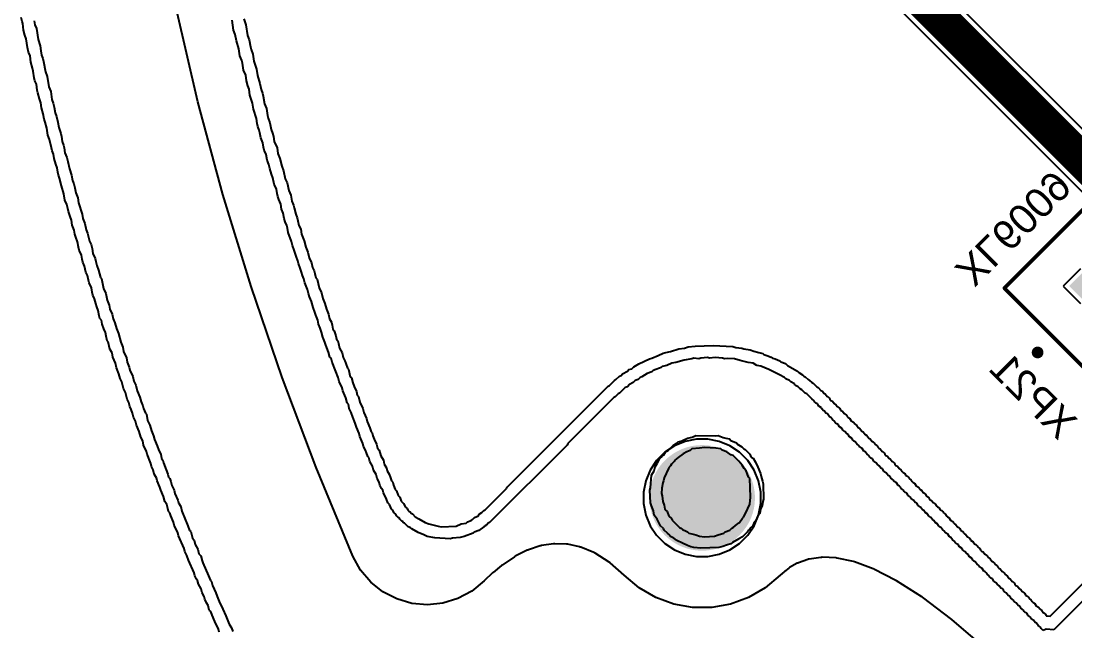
# Model space of a CAD drawing. Header units: millimetres. Extents: x 95 to 305, y 96 to 295.
# Drawn here: x 97.24 to 133.15, y 157.64 to 178.42 of the extents above; entities that cross this region are included whole.
import ezdxf

# ---------------------------------------------------------------- set-up
doc = ezdxf.new("R2010")
doc.units = ezdxf.units.MM
for name, color, linetype in [('BottomLayer', 5, 'Continuous'), ('BottomOverlay', 54, 'Continuous'), ('BottomSolder', 6, 'Continuous'), ('MultiLayer', 9, 'Continuous'), ('PadHoleLayer', 156, 'Continuous')]:
    doc.layers.add(name, color=color, linetype=linetype)
doc.styles.add('Arial', font='', dxfattribs={"height": 0.2})
doc.styles.get('Arial').set_extended_font_data('Arial')

# ---------------------------------------------------------------- blocks, each defined once
blk = doc.blocks.new('JST_XH_2_B_32')
at = {"layer": 'BottomLayer'}
blk.add_hatch(color=5, dxfattribs=at).paths.add_polyline_path([(-2.038, 1.313), (-0.463, 1.313), (-0.463, -0.263), (-2.038, -0.263)])
h = blk.add_hatch(color=5, dxfattribs=at)
edge = h.paths.add_edge_path()
edge.add_arc((1.25, 0.525), 0.787, 0, 360)
at = {"layer": 'BottomSolder'}
blk.add_hatch(color=6, dxfattribs=at).paths.add_polyline_path([(-2.088, 1.363), (-0.413, 1.363), (-0.413, -0.313), (-2.088, -0.313)])
h = blk.add_hatch(color=6, dxfattribs=at)
edge = h.paths.add_edge_path()
edge.add_arc((1.25, 0.525), 0.837, 0, 360)
at = {"layer": 'MultiLayer'}
h = blk.add_hatch(color=9, dxfattribs=at)
edge = h.paths.add_edge_path()
edge.add_arc((1.25, 0.525), 0.787, 0, 360)
at = {"layer": 'PadHoleLayer'}
h = blk.add_hatch(color=156, dxfattribs=at)
edge = h.paths.add_edge_path()
edge.add_arc((-1.25, 0.525), 0.525, 0, 360)
h = blk.add_hatch(color=156, dxfattribs=at)
edge = h.paths.add_edge_path()
edge.add_arc((1.25, 0.525), 0.525, 0, 360)
at = {"layer": 'BottomOverlay', "const_width": 0.127}
for points in [[(-3.7, 2.875), (-3.7, -2.875)], [(-3.7, 2.875), (3.7, 2.875)], [(3.7, 2.875), (3.7, -2.875)], [(-3.7, -2.875), (3.7, -2.875)]]:
    blk.add_lwpolyline(points, dxfattribs=at)
at = {"layer": 'BottomOverlay'}
for points, const_width in [([(-3.732, 2.875, 1), (-3.668, 2.875, 1)], 0.0635), ([(-3.732, 2.875, 1), (-3.668, 2.875, 1)], 0.0635), ([(3.668, 2.875, 1), (3.732, 2.875, 1)], 0.0635), ([(3.668, 2.875, 1), (3.732, 2.875, 1)], 0.0635), ([(-4.35, 0.525, 1), (-4.55, 0.525, 1)], 0.2), ([(-4.6, 0.525, 1), (-4.5, 0.525, 1)], 0.1), ([(-4.4, 0.525, 1), (-4.3, 0.525, 1)], 0.1), ([(-3.732, -2.875, 1), (-3.668, -2.875, 1)], 0.0635), ([(-3.732, -2.875, 1), (-3.668, -2.875, 1)], 0.0635), ([(3.668, -2.875, 1), (3.732, -2.875, 1)], 0.0635), ([(3.668, -2.875, 1), (3.732, -2.875, 1)], 0.0635)]:
    blk.add_lwpolyline(points, format="xyb", close=True, dxfattribs=dict(at, const_width=const_width))

msp = doc.modelspace()

# ---------------------------------------------------------------- hatches: boundary and pattern name
at = {"layer": 'BottomLayer'}
h = msp.add_hatch(color=5, dxfattribs=at)
edge = h.paths.add_edge_path()
edge.add_arc((120.45, 162.17), 1.75, 0, 360)
at = {"layer": 'BottomSolder'}
h = msp.add_hatch(color=6, dxfattribs=at)
edge = h.paths.add_edge_path()
edge.add_arc((120.45, 162.17), 1.8, 0, 360)
at = {"layer": 'MultiLayer'}
h = msp.add_hatch(color=9, dxfattribs=at)
edge = h.paths.add_edge_path()
edge.add_arc((120.45, 162.17), 1.75, 0, 360)
at = {"layer": 'PadHoleLayer'}
h = msp.add_hatch(color=156, dxfattribs=at)
edge = h.paths.add_edge_path()
edge.add_arc((120.45, 162.17), 1.75, 0, 360)

# ---------------------------------------------------------------- linework, layer by layer
at = {"layer": 'BottomLayer'}
for p, q in [((135.61, 172.527), (112.556, 195.581)), ((111.265, 194.733), (134.54, 171.458)), ((103.268, 175.668), (102.521, 178.859)), ((104.12, 172.503), (103.268, 175.668)), ((105.075, 169.369), (104.12, 172.503)), ((133.341, 169.98), (132.748, 169.387)), ((106.132, 166.267), (105.075, 169.369)), ((132.748, 169.387), (133.341, 168.795)), ((107.291, 163.201), (106.132, 166.267)), ((120.253, 164.17), (119.867, 164.093)), ((120.647, 164.17), (120.253, 164.17)), ((121.034, 164.093), (120.647, 164.17)), ((119.503, 163.942), (119.176, 163.723)), ((119.867, 164.093), (119.503, 163.942)), ((121.398, 163.942), (121.034, 164.093)), ((121.725, 163.723), (121.398, 163.942)), ((118.897, 163.445), (118.678, 163.117)), ((119.176, 163.723), (118.897, 163.445)), ((122.004, 163.445), (121.725, 163.723)), ((122.223, 163.117), (122.004, 163.445)), ((108.546, 160.185), (107.291, 163.201)), ((118.678, 163.117), (118.527, 162.753)), ((122.374, 162.753), (122.223, 163.117)), ((118.527, 162.753), (118.45, 162.367)), ((122.45, 162.367), (122.374, 162.753)), ((118.45, 162.367), (118.45, 161.973)), ((122.45, 161.973), (122.45, 162.367)), ((118.45, 161.973), (118.527, 161.586)), ((122.374, 161.586), (122.45, 161.973)), ((118.527, 161.586), (118.678, 161.222)), ((122.223, 161.222), (122.374, 161.586)), ((118.678, 161.222), (118.897, 160.895)), ((122.004, 160.895), (122.223, 161.222)), ((114.976, 160.544), (114.956, 160.537)), ((115.382, 160.605), (114.976, 160.544)), ((115.405, 160.603), (115.382, 160.605)), ((115.428, 160.607), (115.405, 160.603)), ((115.83, 160.594), (115.428, 160.607)), ((115.853, 160.589), (115.83, 160.594)), ((115.876, 160.588), (115.853, 160.589)), ((116.275, 160.502), (115.876, 160.588)), ((118.897, 160.895), (119.176, 160.616)), ((119.176, 160.616), (119.503, 160.397)), ((121.398, 160.397), (121.725, 160.616)), ((121.725, 160.616), (122.004, 160.895)), ((108.81, 159.71), (108.546, 160.185)), ((114.491, 160.386), (114.079, 160.179)), ((114.509, 160.391), (114.491, 160.386)), ((114.526, 160.401), (114.509, 160.391)), ((114.934, 160.534), (114.526, 160.401)), ((114.956, 160.537), (114.934, 160.534)), ((116.296, 160.492), (116.275, 160.502)), ((116.319, 160.488), (116.296, 160.492)), ((116.758, 160.305), (116.319, 160.488)), ((116.777, 160.293), (116.758, 160.305)), ((116.798, 160.285), (116.777, 160.293)), ((117.281, 159.976), (116.798, 160.285)), ((119.503, 160.397), (119.867, 160.247)), ((119.867, 160.247), (120.253, 160.17)), ((120.647, 160.17), (121.034, 160.247)), ((121.034, 160.247), (121.398, 160.397)), ((113.616, 159.867), (113.322, 159.625)), ((113.627, 159.873), (113.616, 159.867)), ((113.635, 159.881), (113.627, 159.873)), ((114.05, 160.162), (113.635, 159.881)), ((114.066, 160.169), (114.05, 160.162)), ((114.079, 160.179), (114.066, 160.169)), ((117.295, 159.963), (117.281, 159.976)), ((117.312, 159.953), (117.295, 159.963)), ((117.788, 159.535), (117.312, 159.953)), ((120.253, 160.17), (120.647, 160.17)), ((123.692, 159.943), (123.427, 159.792)), ((123.714, 159.95), (123.692, 159.943)), ((123.734, 159.962), (123.714, 159.95)), ((124.055, 160.075), (123.734, 159.962)), ((124.079, 160.078), (124.055, 160.075)), ((124.102, 160.087), (124.079, 160.078)), ((124.491, 160.144), (124.102, 160.087)), ((124.516, 160.143), (124.491, 160.144)), ((124.54, 160.146), (124.516, 160.143)), ((125.012, 160.126), (124.54, 160.146)), ((125.033, 160.12), (125.012, 160.126)), ((125.055, 160.12), (125.033, 160.12)), ((125.604, 160.001), (125.055, 160.12)), ((125.62, 159.994), (125.604, 160.001)), ((125.638, 159.991), (125.62, 159.994)), ((126.277, 159.753), (125.638, 159.991)), ((109.155, 159.303), (108.81, 159.71)), ((113.309, 159.614), (113.02, 159.342)), ((113.317, 159.619), (113.309, 159.614)), ((113.322, 159.625), (113.317, 159.619)), ((118.303, 159.103), (117.788, 159.535)), ((123.111, 159.533), (122.598, 159.103)), ((123.24, 159.652), (123.111, 159.533)), ((123.25, 159.658), (123.24, 159.652)), ((123.258, 159.666), (123.25, 159.658)), ((123.399, 159.773), (123.258, 159.666)), ((123.414, 159.781), (123.399, 159.773)), ((123.427, 159.792), (123.414, 159.781)), ((126.29, 159.745), (126.277, 159.753)), ((126.305, 159.741), (126.29, 159.745)), ((127.05, 159.36), (126.305, 159.741)), ((109.571, 158.971), (109.155, 159.303)), ((113.02, 159.342), (112.595, 158.993)), ((118.868, 158.776), (118.303, 159.103)), ((122.598, 159.103), (122.033, 158.776)), ((127.059, 159.353), (127.05, 159.36)), ((127.071, 159.348), (127.059, 159.353)), ((127.938, 158.795), (127.071, 159.348)), ((110.044, 158.725), (109.571, 158.971)), ((112.595, 158.993), (112.126, 158.74)), ((119.481, 158.553), (118.868, 158.776)), ((122.033, 158.776), (121.42, 158.553)), ((127.945, 158.788), (127.938, 158.795)), ((127.954, 158.783), (127.945, 158.788)), ((128.962, 158.025), (127.954, 158.783)), ((110.556, 158.576), (110.044, 158.725)), ((111.087, 158.528), (110.556, 158.576)), ((111.617, 158.583), (111.087, 158.528)), ((112.126, 158.74), (111.617, 158.583)), ((120.124, 158.44), (119.481, 158.553)), ((120.777, 158.44), (120.124, 158.44)), ((121.42, 158.553), (120.777, 158.44)), ((128.967, 158.019), (128.962, 158.025)), ((128.975, 158.015), (128.967, 158.019)), ((130.222, 156.942), (128.975, 158.015))]:
    msp.add_line(p, q, dxfattribs=at)
at = {"layer": 'BottomLayer', "const_width": 1.2}
msp.add_lwpolyline([(111.8, 195.268), (135.913, 171.155)], dxfattribs=at)
at = {"layer": 'BottomOverlay'}
for p, q in [((97.275, 178.404), (97.239, 178.538)), ((97.299, 178.331), (97.275, 178.404)), ((97.324, 178.112), (97.299, 178.331)), ((97.689, 178.429), (97.713, 178.283)), ((97.713, 178.283), (97.762, 178.161)), ((97.762, 178.161), (97.823, 177.784)), ((104.48, 178.112), (104.431, 178.453)), ((104.833, 178.49), (104.893, 178.283)), ((104.893, 178.283), (104.954, 177.93)), ((153.037, 178.283), (132.434, 157.679)), ((97.372, 177.942), (97.324, 178.112)), ((97.409, 177.808), (97.372, 177.942)), ((97.458, 177.516), (97.409, 177.808)), ((97.823, 177.784), (97.884, 177.577)), ((104.54, 177.954), (104.48, 178.112)), ((104.577, 177.747), (104.54, 177.954)), ((104.954, 177.93), (105.015, 177.772)), ((97.494, 177.358), (97.458, 177.516)), ((97.884, 177.577), (97.908, 177.406)), ((104.662, 177.467), (104.577, 177.747)), ((104.699, 177.236), (104.662, 177.467)), ((105.015, 177.772), (105.052, 177.54)), ((105.052, 177.54), (105.076, 177.443)), ((105.076, 177.443), (105.137, 177.285)), ((97.543, 177.236), (97.494, 177.358)), ((97.567, 177.017), (97.543, 177.236)), ((97.908, 177.406), (97.932, 177.26)), ((97.932, 177.26), (97.981, 177.139)), ((97.981, 177.139), (98.005, 177.041)), ((104.759, 177.078), (104.699, 177.236)), ((104.784, 176.98), (104.759, 177.078)), ((105.137, 177.285), (105.173, 177.054)), ((97.628, 176.81), (97.567, 177.017)), ((97.652, 176.713), (97.628, 176.81)), ((97.689, 176.482), (97.652, 176.713)), ((98.005, 177.041), (98.066, 176.688)), ((104.82, 176.749), (104.784, 176.98)), ((104.893, 176.579), (104.82, 176.749)), ((105.173, 177.054), (105.258, 176.774)), ((105.258, 176.774), (105.295, 176.567)), ((97.713, 176.384), (97.689, 176.482)), ((97.762, 176.262), (97.713, 176.384)), ((98.066, 176.688), (98.127, 176.53)), ((98.127, 176.53), (98.188, 176.177)), ((104.918, 176.384), (104.893, 176.579)), ((104.966, 176.214), (104.918, 176.384)), ((105.295, 176.567), (105.38, 176.287)), ((97.786, 176.068), (97.762, 176.262)), ((97.811, 175.97), (97.786, 176.068)), ((98.188, 176.177), (98.249, 176.019)), ((98.249, 176.019), (98.285, 175.739)), ((105.015, 176.092), (104.966, 176.214)), ((105.039, 175.897), (105.015, 176.092)), ((105.38, 176.287), (105.417, 176.08)), ((105.417, 176.08), (105.465, 175.958)), ((97.871, 175.764), (97.811, 175.97)), ((97.908, 175.63), (97.871, 175.764)), ((97.932, 175.459), (97.908, 175.63)), ((98.285, 175.739), (98.334, 175.617)), ((105.125, 175.617), (105.039, 175.897)), ((105.465, 175.958), (105.49, 175.861)), ((105.49, 175.861), (105.538, 175.593)), ((97.993, 175.252), (97.932, 175.459)), ((98.334, 175.617), (98.37, 175.484)), ((98.37, 175.484), (98.395, 175.289)), ((98.395, 175.289), (98.443, 175.167)), ((105.161, 175.411), (105.125, 175.617)), ((105.258, 175.094), (105.161, 175.411)), ((105.538, 175.593), (105.599, 175.435)), ((105.599, 175.435), (105.636, 175.204)), ((98.03, 175.07), (97.993, 175.252)), ((98.054, 174.972), (98.03, 175.07)), ((98.115, 174.766), (98.054, 174.972)), ((98.443, 175.167), (98.492, 174.972)), ((98.492, 174.972), (98.529, 174.79)), ((105.283, 174.924), (105.258, 175.094)), ((105.307, 174.826), (105.283, 174.924)), ((105.636, 175.204), (105.66, 175.106)), ((105.66, 175.106), (105.721, 174.948)), ((105.721, 174.948), (105.757, 174.717)), ((98.151, 174.534), (98.115, 174.766)), ((98.529, 174.79), (98.589, 174.583)), ((98.589, 174.583), (98.614, 174.486)), ((105.356, 174.705), (105.307, 174.826)), ((105.38, 174.607), (105.356, 174.705)), ((105.404, 174.437), (105.38, 174.607)), ((105.757, 174.717), (105.806, 174.595)), ((105.806, 174.595), (105.843, 174.486)), ((98.212, 174.376), (98.151, 174.534)), ((98.273, 174.096), (98.212, 174.376)), ((98.614, 174.486), (98.638, 174.315)), ((98.638, 174.315), (98.687, 174.194)), ((98.687, 174.194), (98.711, 174.096)), ((105.478, 174.267), (105.404, 174.437)), ((105.502, 174.121), (105.478, 174.267)), ((105.843, 174.486), (105.867, 174.315)), ((105.867, 174.315), (105.964, 174.096)), ((98.297, 173.999), (98.273, 174.096)), ((98.346, 173.877), (98.297, 173.999)), ((98.37, 173.731), (98.346, 173.877)), ((98.711, 174.096), (98.735, 173.926)), ((98.735, 173.926), (98.796, 173.768)), ((105.526, 174.023), (105.502, 174.121)), ((105.587, 173.865), (105.526, 174.023)), ((105.624, 173.682), (105.587, 173.865)), ((105.964, 174.096), (105.989, 173.902)), ((105.989, 173.902), (106.062, 173.731)), ((98.419, 173.536), (98.37, 173.731)), ((98.468, 173.415), (98.419, 173.536)), ((98.796, 173.768), (98.833, 173.634)), ((98.833, 173.634), (98.894, 173.378)), ((105.684, 173.524), (105.624, 173.682)), ((105.721, 173.39), (105.684, 173.524)), ((106.062, 173.731), (106.122, 173.476)), ((106.122, 173.476), (106.183, 173.317)), ((98.492, 173.269), (98.468, 173.415)), ((98.516, 173.171), (98.492, 173.269)), ((98.553, 173.062), (98.516, 173.171)), ((98.894, 173.378), (98.955, 173.171)), ((98.955, 173.171), (98.991, 172.989)), ((105.77, 173.196), (105.721, 173.39)), ((105.818, 173.074), (105.77, 173.196)), ((106.183, 173.317), (106.244, 173.037)), ((98.614, 172.806), (98.553, 173.062)), ((98.699, 172.526), (98.614, 172.806)), ((98.991, 172.989), (99.04, 172.867)), ((99.04, 172.867), (99.076, 172.733)), ((105.867, 172.855), (105.818, 173.074)), ((105.94, 172.685), (105.867, 172.855)), ((106.244, 173.037), (106.305, 172.904)), ((106.305, 172.904), (106.366, 172.648)), ((98.735, 172.319), (98.699, 172.526)), ((99.076, 172.733), (99.101, 172.563)), ((99.101, 172.563), (99.174, 172.392)), ((99.174, 172.392), (99.198, 172.222)), ((105.964, 172.539), (105.94, 172.685)), ((105.989, 172.441), (105.964, 172.539)), ((106.025, 172.332), (105.989, 172.441)), ((106.366, 172.648), (106.427, 172.49)), ((106.427, 172.49), (106.463, 172.283)), ((98.796, 172.161), (98.735, 172.319)), ((98.833, 172.027), (98.796, 172.161)), ((99.198, 172.222), (99.32, 171.833)), ((106.086, 172.173), (106.025, 172.332)), ((106.11, 172.003), (106.086, 172.173)), ((106.463, 172.283), (106.524, 172.149)), ((106.524, 172.149), (106.548, 172.052)), ((106.548, 172.052), (106.597, 171.833)), ((98.857, 171.93), (98.833, 172.027)), ((98.906, 171.76), (98.857, 171.93)), ((98.955, 171.638), (98.906, 171.76)), ((99.32, 171.833), (99.344, 171.687)), ((99.344, 171.687), (99.417, 171.516)), ((106.171, 171.869), (106.11, 172.003)), ((106.208, 171.687), (106.171, 171.869)), ((106.244, 171.577), (106.208, 171.687)), ((106.597, 171.833), (106.646, 171.711)), ((106.646, 171.711), (106.67, 171.614)), ((98.979, 171.468), (98.955, 171.638)), ((99.052, 171.297), (98.979, 171.468)), ((99.417, 171.516), (99.453, 171.309)), ((106.293, 171.455), (106.244, 171.577)), ((106.317, 171.358), (106.293, 171.455)), ((106.342, 171.212), (106.317, 171.358)), ((106.67, 171.614), (106.707, 171.455)), ((106.707, 171.455), (106.767, 171.322)), ((106.767, 171.322), (106.792, 171.151)), ((99.076, 171.151), (99.052, 171.297)), ((99.101, 171.054), (99.076, 171.151)), ((99.161, 170.896), (99.101, 171.054)), ((99.453, 171.309), (99.502, 171.188)), ((99.502, 171.188), (99.575, 170.92)), ((106.451, 170.908), (106.342, 171.212)), ((106.792, 171.151), (106.889, 170.932)), ((99.198, 170.713), (99.161, 170.896)), ((99.222, 170.616), (99.198, 170.713)), ((99.295, 170.445), (99.222, 170.616)), ((99.575, 170.92), (99.624, 170.798)), ((99.624, 170.798), (99.66, 170.664)), ((99.66, 170.664), (99.685, 170.494)), ((106.488, 170.774), (106.451, 170.908)), ((106.548, 170.616), (106.488, 170.774)), ((106.609, 170.409), (106.548, 170.616)), ((106.889, 170.932), (106.938, 170.713)), ((106.938, 170.713), (107.011, 170.543)), ((99.32, 170.299), (99.295, 170.445)), ((99.344, 170.202), (99.32, 170.299)), ((99.685, 170.494), (99.758, 170.324)), ((99.758, 170.324), (99.782, 170.226)), ((106.67, 170.251), (106.609, 170.409)), ((106.694, 170.153), (106.67, 170.251)), ((107.011, 170.543), (107.06, 170.348)), ((107.06, 170.348), (107.133, 170.178)), ((99.405, 170.068), (99.344, 170.202)), ((99.441, 169.861), (99.405, 170.068)), ((99.782, 170.226), (99.819, 170.092)), ((99.819, 170.092), (99.879, 169.934)), ((99.879, 169.934), (99.94, 169.679)), ((106.755, 169.995), (106.694, 170.153)), ((106.792, 169.861), (106.755, 169.995)), ((107.133, 170.178), (107.169, 170.019)), ((107.169, 170.019), (107.23, 169.91)), ((107.23, 169.91), (107.254, 169.812)), ((99.502, 169.752), (99.441, 169.861)), ((99.539, 169.593), (99.502, 169.752)), ((99.563, 169.496), (99.539, 169.593)), ((99.94, 169.679), (99.977, 169.642)), ((99.977, 169.642), (100.05, 169.301)), ((106.828, 169.752), (106.792, 169.861)), ((106.877, 169.63), (106.828, 169.752)), ((106.914, 169.496), (106.877, 169.63)), ((107.254, 169.812), (107.279, 169.666)), ((107.279, 169.666), (107.327, 169.618)), ((107.327, 169.618), (107.4, 169.326)), ((132.312, 158.142), (143.812, 169.642)), ((99.636, 169.326), (99.563, 169.496)), ((99.66, 169.18), (99.636, 169.326)), ((99.685, 169.082), (99.66, 169.18)), ((100.05, 169.301), (100.123, 169.131)), ((106.95, 169.387), (106.914, 169.496)), ((106.999, 169.265), (106.95, 169.387)), ((107.035, 169.131), (106.999, 169.265)), ((107.4, 169.326), (107.473, 169.155)), ((99.746, 168.948), (99.685, 169.082)), ((99.782, 168.79), (99.746, 168.948)), ((100.123, 169.131), (100.171, 168.912)), ((100.171, 168.912), (100.245, 168.742)), ((107.072, 169.021), (107.035, 169.131)), ((107.133, 168.863), (107.072, 169.021)), ((107.193, 168.656), (107.133, 168.863)), ((107.473, 169.155), (107.522, 168.961)), ((107.522, 168.961), (107.595, 168.79)), ((99.819, 168.681), (99.782, 168.79)), ((99.867, 168.559), (99.819, 168.681)), ((99.904, 168.376), (99.867, 168.559)), ((100.245, 168.742), (100.269, 168.596)), ((100.269, 168.596), (100.342, 168.425)), ((107.254, 168.498), (107.193, 168.656)), ((107.279, 168.401), (107.254, 168.498)), ((107.595, 168.79), (107.644, 168.596)), ((107.644, 168.596), (107.717, 168.425)), ((99.928, 168.279), (99.904, 168.376)), ((99.977, 168.23), (99.928, 168.279)), ((100.001, 168.084), (99.977, 168.23)), ((100.062, 167.926), (100.001, 168.084)), ((100.342, 168.425), (100.378, 168.267)), ((100.378, 168.267), (100.439, 168.133)), ((100.439, 168.133), (100.488, 167.938)), ((107.352, 168.23), (107.279, 168.401)), ((107.376, 168.084), (107.352, 168.23)), ((107.437, 167.951), (107.376, 168.084)), ((107.717, 168.425), (107.753, 168.267)), ((107.753, 168.267), (107.814, 168.157)), ((107.814, 168.157), (107.838, 168.06)), ((100.111, 167.804), (100.062, 167.926)), ((100.135, 167.683), (100.111, 167.804)), ((100.488, 167.938), (100.561, 167.768)), ((100.561, 167.768), (100.634, 167.476)), ((107.473, 167.817), (107.437, 167.951)), ((107.522, 167.646), (107.473, 167.817)), ((107.838, 168.06), (107.863, 167.914)), ((107.863, 167.914), (107.911, 167.865)), ((107.911, 167.865), (107.96, 167.695)), ((100.171, 167.525), (100.135, 167.683)), ((100.208, 167.488), (100.171, 167.525)), ((100.269, 167.233), (100.208, 167.488)), ((100.634, 167.476), (100.707, 167.306)), ((107.595, 167.476), (107.522, 167.646)), ((107.619, 167.379), (107.595, 167.476)), ((107.717, 167.135), (107.619, 167.379)), ((107.96, 167.695), (107.984, 167.573)), ((107.984, 167.573), (108.033, 167.525)), ((108.033, 167.525), (108.057, 167.427)), ((108.057, 167.427), (108.094, 167.269)), ((120.215, 167.342), (120.824, 167.366)), ((120.824, 167.366), (121.493, 167.33)), ((100.342, 167.111), (100.269, 167.233)), ((100.366, 166.965), (100.342, 167.111)), ((100.707, 167.306), (100.731, 167.159)), ((100.731, 167.159), (100.829, 166.94)), ((107.765, 166.965), (107.717, 167.135)), ((108.094, 167.269), (108.179, 167.111)), ((108.179, 167.111), (108.216, 166.953)), ((118.73, 166.928), (118.949, 167.026)), ((118.949, 167.026), (119.12, 167.099)), ((119.12, 167.099), (119.217, 167.123)), ((119.217, 167.123), (119.375, 167.159)), ((119.375, 167.159), (119.655, 167.245)), ((119.655, 167.245), (119.85, 167.269)), ((119.85, 167.269), (119.972, 167.318)), ((119.972, 167.318), (120.215, 167.342)), ((121.493, 167.33), (121.602, 167.293)), ((121.602, 167.293), (121.797, 167.269)), ((121.797, 167.269), (121.87, 167.245)), ((121.87, 167.245), (122.089, 167.22)), ((122.089, 167.22), (122.211, 167.172)), ((122.211, 167.172), (122.381, 167.123)), ((122.381, 167.123), (122.515, 167.086)), ((122.515, 167.086), (122.552, 167.05)), ((122.552, 167.05), (122.649, 167.026)), ((122.649, 167.026), (122.807, 166.965)), ((100.451, 166.758), (100.366, 166.965)), ((100.488, 166.6), (100.451, 166.758)), ((100.829, 166.94), (100.853, 166.794)), ((100.853, 166.794), (100.926, 166.624)), ((107.802, 166.928), (107.765, 166.965)), ((107.838, 166.794), (107.802, 166.928)), ((107.96, 166.478), (107.838, 166.794)), ((108.216, 166.953), (108.277, 166.843)), ((108.277, 166.843), (108.301, 166.746)), ((108.301, 166.746), (108.362, 166.588)), ((118.122, 166.636), (118.292, 166.734)), ((118.292, 166.734), (118.657, 166.904)), ((118.657, 166.904), (118.73, 166.928)), ((119.083, 166.648), (119.047, 166.612)), ((119.241, 166.685), (119.083, 166.648)), ((119.412, 166.758), (119.241, 166.685)), ((119.558, 166.782), (119.412, 166.758)), ((119.838, 166.867), (119.558, 166.782)), ((120.093, 166.904), (119.838, 166.867)), ((120.166, 166.928), (120.093, 166.904)), ((120.337, 166.904), (120.166, 166.928)), ((120.41, 166.928), (120.337, 166.904)), ((120.629, 166.953), (120.41, 166.928)), ((120.702, 166.928), (120.629, 166.953)), ((120.897, 166.953), (120.702, 166.928)), ((121.14, 166.928), (120.897, 166.953)), ((121.213, 166.904), (121.14, 166.928)), ((121.323, 166.916), (121.213, 166.904)), ((121.554, 166.904), (121.323, 166.916)), ((121.748, 166.855), (121.554, 166.904)), ((122.016, 166.782), (121.748, 166.855)), ((122.187, 166.758), (122.016, 166.782)), ((122.308, 166.685), (122.187, 166.758)), ((122.454, 166.661), (122.308, 166.685)), ((122.722, 166.539), (122.454, 166.661)), ((122.807, 166.965), (122.844, 166.928)), ((122.844, 166.928), (122.941, 166.904)), ((122.941, 166.904), (123.099, 166.843)), ((123.099, 166.843), (123.136, 166.807)), ((123.136, 166.807), (123.294, 166.746)), ((123.294, 166.746), (123.355, 166.685)), ((123.355, 166.685), (123.696, 166.49)), ((100.573, 166.393), (100.488, 166.6)), ((100.61, 166.235), (100.573, 166.393)), ((100.926, 166.624), (100.95, 166.527)), ((100.95, 166.527), (101.048, 166.308)), ((101.048, 166.308), (101.084, 166.149)), ((108.045, 166.271), (107.96, 166.478)), ((108.362, 166.588), (108.398, 166.551)), ((108.398, 166.551), (108.459, 166.295)), ((108.459, 166.295), (108.496, 166.259)), ((117.513, 166.198), (117.635, 166.32)), ((117.635, 166.32), (117.684, 166.344)), ((117.684, 166.344), (117.732, 166.393)), ((117.732, 166.393), (117.903, 166.49)), ((117.903, 166.49), (117.951, 166.539)), ((117.951, 166.539), (118.049, 166.563)), ((118.049, 166.563), (118.122, 166.636)), ((118.39, 166.295), (118.341, 166.271)), ((118.572, 166.405), (118.39, 166.295)), ((118.73, 166.466), (118.572, 166.405)), ((118.779, 166.514), (118.73, 166.466)), ((118.876, 166.539), (118.779, 166.514)), ((118.998, 166.588), (118.876, 166.539)), ((119.047, 166.612), (118.998, 166.588)), ((123.087, 166.368), (122.722, 166.539)), ((123.258, 166.271), (123.087, 166.368)), ((123.696, 166.49), (123.744, 166.441)), ((123.744, 166.441), (123.866, 166.368)), ((123.866, 166.368), (123.915, 166.32)), ((123.915, 166.32), (123.963, 166.295)), ((123.963, 166.295), (124.061, 166.198)), ((100.67, 166.125), (100.61, 166.235)), ((100.707, 165.991), (100.67, 166.125)), ((100.731, 165.894), (100.707, 165.991)), ((101.084, 166.149), (101.145, 166.016)), ((101.145, 166.016), (101.194, 165.821)), ((108.082, 166.137), (108.045, 166.271)), ((108.179, 165.918), (108.082, 166.137)), ((108.496, 166.259), (108.544, 166.089)), ((108.544, 166.089), (108.593, 165.967)), ((108.593, 165.967), (108.666, 165.796)), ((113.802, 162.535), (117.246, 165.979)), ((117.246, 165.979), (117.294, 166.003)), ((117.294, 166.003), (117.465, 166.174)), ((117.465, 166.174), (117.513, 166.198)), ((117.83, 165.93), (117.635, 165.736)), ((117.903, 165.955), (117.83, 165.93)), ((117.976, 166.028), (117.903, 165.955)), ((118.098, 166.101), (117.976, 166.028)), ((118.171, 166.174), (118.098, 166.101)), ((118.268, 166.198), (118.171, 166.174)), ((118.341, 166.271), (118.268, 166.198)), ((123.306, 166.222), (123.258, 166.271)), ((123.428, 166.174), (123.306, 166.222)), ((123.477, 166.125), (123.428, 166.174)), ((123.598, 166.052), (123.477, 166.125)), ((123.61, 166.016), (123.598, 166.052)), ((123.671, 165.979), (123.61, 166.016)), ((123.72, 165.955), (123.671, 165.979)), ((123.793, 165.882), (123.72, 165.955)), ((124.061, 166.198), (124.109, 166.174)), ((124.109, 166.174), (124.182, 166.101)), ((124.182, 166.101), (124.231, 166.076)), ((124.231, 166.076), (124.353, 165.955)), ((124.353, 165.955), (124.401, 165.93)), ((124.401, 165.93), (124.499, 165.833)), ((100.792, 165.76), (100.731, 165.894)), ((100.829, 165.626), (100.792, 165.76)), ((100.853, 165.529), (100.829, 165.626)), ((101.194, 165.821), (101.291, 165.602)), ((101.291, 165.602), (101.328, 165.444)), ((108.204, 165.821), (108.179, 165.918)), ((108.301, 165.577), (108.204, 165.821)), ((108.35, 165.407), (108.301, 165.577)), ((108.666, 165.796), (108.69, 165.675)), ((108.69, 165.675), (108.739, 165.626)), ((108.739, 165.626), (108.788, 165.431)), ((117.44, 165.59), (115.87, 164.02)), ((117.489, 165.614), (117.44, 165.59)), ((117.586, 165.711), (117.489, 165.614)), ((117.635, 165.736), (117.586, 165.711)), ((123.842, 165.857), (123.793, 165.882)), ((123.963, 165.736), (123.842, 165.857)), ((124.012, 165.711), (123.963, 165.736)), ((124.182, 165.541), (124.012, 165.711)), ((124.499, 165.833), (124.548, 165.809)), ((124.548, 165.809), (124.596, 165.736)), ((124.596, 165.736), (124.645, 165.711)), ((124.645, 165.711), (124.706, 165.626)), ((124.706, 165.626), (124.779, 165.577)), ((124.779, 165.577), (124.803, 165.529)), ((100.914, 165.419), (100.853, 165.529)), ((100.95, 165.285), (100.914, 165.419)), ((100.987, 165.176), (100.95, 165.285)), ((101.328, 165.444), (101.388, 165.31)), ((101.388, 165.31), (101.413, 165.212)), ((101.413, 165.212), (101.474, 165.054)), ((108.398, 165.358), (108.35, 165.407)), ((108.423, 165.212), (108.398, 165.358)), ((108.483, 165.078), (108.423, 165.212)), ((108.788, 165.431), (108.885, 165.212)), ((108.885, 165.212), (108.922, 165.078)), ((124.268, 165.48), (124.182, 165.541)), ((124.292, 165.431), (124.268, 165.48)), ((124.328, 165.395), (124.292, 165.431)), ((124.377, 165.371), (124.328, 165.395)), ((124.426, 165.298), (124.377, 165.371)), ((124.511, 165.237), (124.426, 165.298)), ((124.535, 165.188), (124.511, 165.237)), ((124.803, 165.529), (124.84, 165.492)), ((124.84, 165.492), (124.888, 165.468)), ((124.888, 165.468), (124.949, 165.383)), ((124.949, 165.383), (125.022, 165.334)), ((125.022, 165.334), (125.046, 165.285)), ((125.046, 165.285), (125.132, 165.224)), ((125.132, 165.224), (125.18, 165.151)), ((101.036, 165.054), (100.987, 165.176)), ((101.072, 164.92), (101.036, 165.054)), ((101.133, 164.786), (101.072, 164.92)), ((101.474, 165.054), (101.51, 165.018)), ((101.51, 165.018), (101.547, 164.811)), ((108.544, 164.92), (108.483, 165.078)), ((108.629, 164.713), (108.544, 164.92)), ((108.922, 165.078), (109.007, 164.872)), ((109.007, 164.872), (109.031, 164.774)), ((124.572, 165.151), (124.535, 165.188)), ((124.621, 165.127), (124.572, 165.151)), ((124.669, 165.054), (124.621, 165.127)), ((124.718, 165.03), (124.669, 165.054)), ((124.791, 164.932), (124.718, 165.03)), ((124.84, 164.908), (124.791, 164.932)), ((124.888, 164.835), (124.84, 164.908)), ((125.18, 165.151), (125.229, 165.127)), ((125.229, 165.127), (125.29, 165.042)), ((125.29, 165.042), (125.363, 164.993)), ((125.363, 164.993), (125.387, 164.945)), ((125.387, 164.945), (125.424, 164.908)), ((125.424, 164.908), (125.472, 164.884)), ((125.472, 164.884), (125.533, 164.799)), ((101.169, 164.653), (101.133, 164.786)), ((101.267, 164.433), (101.169, 164.653)), ((101.547, 164.811), (101.632, 164.653)), ((101.632, 164.653), (101.681, 164.458)), ((108.666, 164.58), (108.629, 164.713)), ((108.763, 164.36), (108.666, 164.58)), ((109.031, 164.774), (109.128, 164.555)), ((109.128, 164.555), (109.165, 164.421)), ((124.973, 164.774), (124.888, 164.835)), ((124.998, 164.726), (124.973, 164.774)), ((125.034, 164.689), (124.998, 164.726)), ((125.083, 164.665), (125.034, 164.689)), ((125.132, 164.592), (125.083, 164.665)), ((125.217, 164.531), (125.132, 164.592)), ((125.241, 164.482), (125.217, 164.531)), ((125.533, 164.799), (125.606, 164.75)), ((125.606, 164.75), (125.631, 164.701)), ((125.631, 164.701), (125.716, 164.64)), ((125.716, 164.64), (125.764, 164.567)), ((125.764, 164.567), (125.813, 164.543)), ((125.813, 164.543), (125.886, 164.446)), ((101.315, 164.239), (101.267, 164.433)), ((101.388, 164.117), (101.315, 164.239)), ((101.681, 164.458), (101.754, 164.287)), ((101.754, 164.287), (101.79, 164.154)), ((101.79, 164.154), (101.875, 163.947)), ((108.788, 164.263), (108.763, 164.36)), ((108.885, 164.02), (108.788, 164.263)), ((109.165, 164.421), (109.201, 164.385)), ((109.201, 164.385), (109.226, 164.287)), ((109.226, 164.287), (109.274, 164.166)), ((109.274, 164.166), (109.347, 163.995)), ((119.777, 164.129), (119.947, 164.202)), ((119.947, 164.202), (120.106, 164.239)), ((120.106, 164.239), (120.239, 164.3)), ((120.239, 164.3), (120.909, 164.287)), ((120.909, 164.287), (120.994, 164.3)), ((120.994, 164.3), (121.164, 164.227)), ((121.164, 164.227), (121.262, 164.202)), ((121.262, 164.202), (121.383, 164.178)), ((121.383, 164.178), (121.432, 164.129)), ((125.314, 164.433), (125.241, 164.482)), ((125.375, 164.348), (125.314, 164.433)), ((125.424, 164.324), (125.375, 164.348)), ((125.472, 164.251), (125.424, 164.324)), ((125.558, 164.19), (125.472, 164.251)), ((125.582, 164.141), (125.558, 164.19)), ((125.618, 164.105), (125.582, 164.141)), ((125.886, 164.446), (125.935, 164.421)), ((125.935, 164.421), (126.008, 164.324)), ((126.008, 164.324), (126.057, 164.3)), ((126.057, 164.3), (126.13, 164.202)), ((126.13, 164.202), (126.178, 164.178)), ((126.178, 164.178), (126.227, 164.105)), ((101.413, 163.971), (101.388, 164.117)), ((101.51, 163.752), (101.413, 163.971)), ((101.875, 163.947), (101.936, 163.788)), ((101.936, 163.788), (101.997, 163.655)), ((108.909, 163.922), (108.885, 164.02)), ((108.982, 163.801), (108.909, 163.922)), ((109.007, 163.703), (108.982, 163.801)), ((109.347, 163.995), (109.384, 163.861)), ((109.384, 163.861), (109.445, 163.801)), ((109.445, 163.801), (109.494, 163.606)), ((115.846, 163.971), (113.205, 161.33)), ((115.87, 164.02), (115.846, 163.971)), ((119.241, 163.764), (119.29, 163.788)), ((119.29, 163.788), (119.461, 163.959)), ((119.461, 163.959), (119.582, 164.032)), ((119.582, 164.032), (119.631, 164.081)), ((119.631, 164.081), (119.728, 164.105)), ((119.728, 164.105), (119.777, 164.129)), ((120.045, 163.788), (119.923, 163.74)), ((120.093, 163.837), (120.045, 163.788)), ((120.361, 163.861), (120.093, 163.837)), ((120.531, 163.886), (120.361, 163.861)), ((120.921, 163.861), (120.531, 163.886)), ((121.091, 163.837), (120.921, 163.861)), ((121.128, 163.801), (121.091, 163.837)), ((121.286, 163.74), (121.128, 163.801)), ((121.432, 164.129), (121.615, 164.044)), ((121.615, 164.044), (121.627, 164.008)), ((121.627, 164.008), (121.797, 163.91)), ((121.797, 163.91), (121.87, 163.837)), ((121.87, 163.837), (121.919, 163.813)), ((121.919, 163.813), (122.077, 163.655)), ((125.667, 164.081), (125.618, 164.105)), ((125.716, 164.008), (125.667, 164.081)), ((125.801, 163.947), (125.716, 164.008)), ((125.825, 163.898), (125.801, 163.947)), ((125.898, 163.849), (125.825, 163.898)), ((125.959, 163.764), (125.898, 163.849)), ((126.227, 164.105), (126.276, 164.081)), ((126.276, 164.081), (126.312, 164.044)), ((126.312, 164.044), (126.336, 163.995)), ((126.336, 163.995), (126.409, 163.947)), ((126.409, 163.947), (126.434, 163.898)), ((126.434, 163.898), (126.47, 163.861)), ((126.47, 163.861), (126.519, 163.837)), ((126.519, 163.837), (126.58, 163.752)), ((101.534, 163.655), (101.51, 163.752)), ((101.656, 163.338), (101.534, 163.655)), ((101.997, 163.655), (102.021, 163.509)), ((102.021, 163.509), (102.07, 163.46)), ((102.07, 163.46), (102.094, 163.363)), ((109.055, 163.582), (109.007, 163.703)), ((109.092, 163.545), (109.055, 163.582)), ((109.128, 163.411), (109.092, 163.545)), ((109.494, 163.606), (109.591, 163.46)), ((109.591, 163.46), (109.615, 163.314)), ((118.913, 163.338), (119.01, 163.509)), ((119.01, 163.509), (119.083, 163.582)), ((119.083, 163.582), (119.095, 163.618)), ((119.095, 163.618), (119.144, 163.642)), ((119.144, 163.642), (119.205, 163.728)), ((119.205, 163.728), (119.241, 163.764)), ((119.521, 163.46), (119.497, 163.411)), ((119.631, 163.545), (119.521, 163.46)), ((119.801, 163.667), (119.631, 163.545)), ((119.923, 163.74), (119.801, 163.667)), ((121.432, 163.642), (121.286, 163.74)), ((121.505, 163.618), (121.432, 163.642)), ((121.7, 163.423), (121.505, 163.618)), ((121.809, 163.29), (121.7, 163.423)), ((122.077, 163.655), (122.101, 163.606)), ((122.101, 163.606), (122.138, 163.545)), ((122.138, 163.545), (122.187, 163.521)), ((122.187, 163.521), (122.272, 163.387)), ((126.008, 163.74), (125.959, 163.764)), ((126.057, 163.667), (126.008, 163.74)), ((126.142, 163.606), (126.057, 163.667)), ((126.166, 163.557), (126.142, 163.606)), ((126.203, 163.521), (126.166, 163.557)), ((126.251, 163.496), (126.203, 163.521)), ((126.3, 163.423), (126.251, 163.496)), ((126.385, 163.363), (126.3, 163.423)), ((126.58, 163.752), (126.653, 163.703)), ((126.653, 163.703), (126.677, 163.655)), ((126.677, 163.655), (126.714, 163.618)), ((126.714, 163.618), (126.762, 163.594)), ((126.762, 163.594), (126.811, 163.521)), ((126.811, 163.521), (126.86, 163.496)), ((126.86, 163.496), (126.896, 163.46)), ((126.896, 163.46), (126.921, 163.411)), ((101.681, 163.241), (101.656, 163.338)), ((101.741, 163.131), (101.681, 163.241)), ((101.778, 162.973), (101.741, 163.131)), ((102.094, 163.363), (102.179, 163.131)), ((102.179, 163.131), (102.24, 162.973)), ((109.214, 163.253), (109.128, 163.411)), ((109.25, 163.119), (109.214, 163.253)), ((109.335, 162.961), (109.25, 163.119)), ((109.615, 163.314), (109.688, 163.192)), ((109.688, 163.192), (109.713, 163.095)), ((109.713, 163.095), (109.786, 162.973)), ((118.718, 162.949), (118.816, 163.095)), ((118.816, 163.095), (118.852, 163.229)), ((118.852, 163.229), (118.913, 163.338)), ((119.302, 163.168), (119.156, 162.851)), ((119.327, 163.216), (119.302, 163.168)), ((119.375, 163.265), (119.327, 163.216)), ((119.4, 163.314), (119.375, 163.265)), ((119.497, 163.411), (119.4, 163.314)), ((121.882, 163.168), (121.809, 163.29)), ((121.955, 163.095), (121.882, 163.168)), ((121.98, 162.997), (121.955, 163.095)), ((122.272, 163.387), (122.345, 163.216)), ((122.345, 163.216), (122.442, 162.997)), ((126.409, 163.314), (126.385, 163.363)), ((126.483, 163.265), (126.409, 163.314)), ((126.543, 163.18), (126.483, 163.265)), ((126.592, 163.156), (126.543, 163.18)), ((126.641, 163.083), (126.592, 163.156)), ((126.726, 163.022), (126.641, 163.083)), ((126.921, 163.411), (126.994, 163.363)), ((126.994, 163.363), (127.018, 163.314)), ((127.018, 163.314), (127.054, 163.277)), ((127.054, 163.277), (127.103, 163.253)), ((127.103, 163.253), (127.164, 163.168)), ((127.164, 163.168), (127.237, 163.119)), ((127.237, 163.119), (127.261, 163.07)), ((127.261, 163.07), (127.298, 163.034)), ((101.851, 162.851), (101.778, 162.973)), ((101.875, 162.754), (101.851, 162.851)), ((101.973, 162.535), (101.875, 162.754)), ((102.24, 162.973), (102.265, 162.876)), ((102.265, 162.876), (102.313, 162.827)), ((102.313, 162.827), (102.338, 162.73)), ((102.338, 162.73), (102.374, 162.596)), ((109.372, 162.827), (109.335, 162.961)), ((109.445, 162.705), (109.372, 162.827)), ((109.469, 162.608), (109.445, 162.705)), ((109.786, 162.973), (109.834, 162.851)), ((109.834, 162.851), (109.859, 162.754)), ((109.859, 162.754), (109.907, 162.705)), ((109.907, 162.705), (109.932, 162.608)), ((118.694, 162.511), (118.718, 162.949)), ((119.132, 162.754), (119.108, 162.681)), ((119.156, 162.851), (119.132, 162.754)), ((122.028, 162.876), (121.98, 162.997)), ((122.077, 162.827), (122.028, 162.876)), ((122.101, 162.194), (122.077, 162.827)), ((122.442, 162.997), (122.466, 162.9)), ((122.466, 162.9), (122.503, 162.742)), ((122.503, 162.742), (122.527, 162.645)), ((126.75, 162.973), (126.726, 163.022)), ((126.787, 162.937), (126.75, 162.973)), ((126.835, 162.912), (126.787, 162.937)), ((126.884, 162.839), (126.835, 162.912)), ((126.969, 162.778), (126.884, 162.839)), ((126.994, 162.73), (126.969, 162.778)), ((127.067, 162.681), (126.994, 162.73)), ((127.298, 163.034), (127.347, 163.01)), ((127.347, 163.01), (127.395, 162.937)), ((127.395, 162.937), (127.444, 162.912)), ((127.444, 162.912), (127.48, 162.876)), ((127.48, 162.876), (127.505, 162.827)), ((127.505, 162.827), (127.578, 162.778)), ((127.578, 162.778), (127.602, 162.73)), ((127.602, 162.73), (127.639, 162.693)), ((101.997, 162.438), (101.973, 162.535)), ((102.094, 162.219), (101.997, 162.438)), ((102.374, 162.596), (102.459, 162.438)), ((102.459, 162.438), (102.484, 162.316)), ((109.518, 162.486), (109.469, 162.608)), ((109.567, 162.438), (109.518, 162.486)), ((109.591, 162.34), (109.567, 162.438)), ((109.688, 162.121), (109.591, 162.34)), ((109.932, 162.608), (109.992, 162.45)), ((109.992, 162.45), (110.029, 162.413)), ((110.029, 162.413), (110.09, 162.255)), ((113.059, 161.768), (113.777, 162.486)), ((113.777, 162.486), (113.802, 162.535)), ((118.67, 162.438), (118.694, 162.511)), ((118.694, 162), (118.67, 162.438)), ((119.071, 162.498), (119.059, 162.316)), ((119.108, 162.681), (119.071, 162.498)), ((122.527, 162.645), (122.539, 162.121)), ((127.127, 162.596), (127.067, 162.681)), ((127.176, 162.571), (127.127, 162.596)), ((127.213, 162.535), (127.176, 162.571)), ((127.237, 162.486), (127.213, 162.535)), ((127.31, 162.438), (127.237, 162.486)), ((127.334, 162.389), (127.31, 162.438)), ((127.371, 162.352), (127.334, 162.389)), ((127.42, 162.328), (127.371, 162.352)), ((127.639, 162.693), (127.687, 162.669)), ((127.687, 162.669), (127.748, 162.584)), ((127.748, 162.584), (127.821, 162.535)), ((127.821, 162.535), (127.846, 162.486)), ((127.846, 162.486), (127.882, 162.45)), ((127.882, 162.45), (127.931, 162.425)), ((127.931, 162.425), (127.979, 162.352)), ((127.979, 162.352), (128.028, 162.328)), ((102.143, 162.048), (102.094, 162.219)), ((102.204, 161.939), (102.143, 162.048)), ((102.484, 162.316), (102.581, 162.097)), ((102.581, 162.097), (102.605, 162)), ((102.605, 162), (102.678, 161.878)), ((109.737, 162), (109.688, 162.121)), ((109.798, 161.939), (109.737, 162)), ((110.09, 162.255), (110.151, 162.194)), ((110.151, 162.194), (110.187, 162.06)), ((110.187, 162.06), (110.272, 161.975)), ((110.272, 161.975), (110.345, 161.853)), ((118.718, 161.902), (118.694, 162)), ((119.059, 162.316), (119.083, 162.243)), ((119.083, 162.243), (119.108, 162.048)), ((119.108, 162.048), (119.156, 161.926)), ((122.077, 161.951), (122.101, 162.194)), ((122.515, 162.048), (122.491, 161.902)), ((122.539, 162.121), (122.515, 162.048)), ((127.468, 162.255), (127.42, 162.328)), ((127.553, 162.194), (127.468, 162.255)), ((127.578, 162.146), (127.553, 162.194)), ((127.651, 162.097), (127.578, 162.146)), ((127.712, 162.012), (127.651, 162.097)), ((127.76, 161.987), (127.712, 162.012)), ((127.809, 161.914), (127.76, 161.987)), ((128.028, 162.328), (128.065, 162.292)), ((128.065, 162.292), (128.089, 162.243)), ((128.089, 162.243), (128.162, 162.194)), ((128.162, 162.194), (128.186, 162.146)), ((128.186, 162.146), (128.223, 162.109)), ((128.223, 162.109), (128.271, 162.085)), ((128.271, 162.085), (128.332, 162)), ((128.332, 162), (128.405, 161.951)), ((102.24, 161.805), (102.204, 161.939)), ((102.265, 161.707), (102.24, 161.805)), ((102.313, 161.659), (102.265, 161.707)), ((102.338, 161.561), (102.313, 161.659)), ((102.678, 161.878), (102.715, 161.72)), ((102.715, 161.72), (102.824, 161.464)), ((109.859, 161.78), (109.798, 161.939)), ((109.895, 161.768), (109.859, 161.78)), ((109.956, 161.659), (109.895, 161.768)), ((110.005, 161.61), (109.956, 161.659)), ((110.345, 161.853), (110.394, 161.805)), ((110.394, 161.805), (110.418, 161.756)), ((110.418, 161.756), (110.455, 161.72)), ((110.455, 161.72), (110.504, 161.695)), ((110.504, 161.695), (110.528, 161.647)), ((110.528, 161.647), (110.577, 161.622)), ((110.577, 161.622), (110.674, 161.525)), ((112.852, 161.61), (112.938, 161.671)), ((112.938, 161.671), (113.011, 161.744)), ((113.011, 161.744), (113.059, 161.768)), ((118.791, 161.732), (118.718, 161.902)), ((118.816, 161.586), (118.791, 161.732)), ((119.156, 161.926), (119.181, 161.78)), ((119.181, 161.78), (119.193, 161.768)), ((119.193, 161.768), (119.254, 161.707)), ((119.254, 161.707), (119.315, 161.549)), ((121.858, 161.513), (121.931, 161.634)), ((121.931, 161.634), (122.077, 161.951)), ((122.418, 161.634), (122.345, 161.561)), ((122.442, 161.78), (122.418, 161.634)), ((122.491, 161.902), (122.442, 161.78)), ((127.894, 161.853), (127.809, 161.914)), ((127.919, 161.805), (127.894, 161.853)), ((127.955, 161.768), (127.919, 161.805)), ((128.004, 161.744), (127.955, 161.768)), ((128.052, 161.671), (128.004, 161.744)), ((128.138, 161.61), (128.052, 161.671)), ((128.405, 161.951), (128.43, 161.902)), ((128.43, 161.902), (128.466, 161.866)), ((128.466, 161.866), (128.515, 161.841)), ((128.515, 161.841), (128.564, 161.768)), ((128.564, 161.768), (128.612, 161.744)), ((128.612, 161.744), (128.649, 161.707)), ((128.649, 161.707), (128.673, 161.659)), ((128.673, 161.659), (128.746, 161.61)), ((102.435, 161.342), (102.338, 161.561)), ((102.459, 161.245), (102.435, 161.342)), ((102.824, 161.464), (102.922, 161.221)), ((110.029, 161.561), (110.005, 161.61)), ((110.09, 161.501), (110.029, 161.561)), ((110.139, 161.476), (110.09, 161.501)), ((110.151, 161.44), (110.139, 161.476)), ((110.212, 161.379), (110.151, 161.44)), ((110.26, 161.355), (110.212, 161.379)), ((110.272, 161.318), (110.26, 161.355)), ((110.309, 161.306), (110.272, 161.318)), ((110.431, 161.184), (110.309, 161.306)), ((110.674, 161.525), (110.796, 161.452)), ((110.796, 161.452), (111.015, 161.33)), ((111.015, 161.33), (111.136, 161.281)), ((111.136, 161.281), (111.319, 161.245)), ((112.061, 161.208), (112.232, 161.281)), ((112.232, 161.281), (112.402, 161.306)), ((112.402, 161.306), (112.451, 161.355)), ((112.451, 161.355), (112.572, 161.403)), ((112.572, 161.403), (112.621, 161.428)), ((112.621, 161.428), (112.694, 161.501)), ((112.694, 161.501), (112.828, 161.561)), ((112.828, 161.561), (112.852, 161.61)), ((113.108, 161.257), (113.071, 161.245)), ((113.157, 161.306), (113.108, 161.257)), ((113.205, 161.33), (113.157, 161.306)), ((118.913, 161.44), (118.816, 161.586)), ((119.035, 161.221), (118.913, 161.44)), ((119.315, 161.549), (119.4, 161.464)), ((119.4, 161.464), (119.424, 161.415)), ((119.424, 161.415), (119.68, 161.16)), ((121.505, 161.16), (121.639, 161.269)), ((121.639, 161.269), (121.675, 161.306)), ((121.675, 161.306), (121.724, 161.33)), ((121.724, 161.33), (121.821, 161.476)), ((121.821, 161.476), (121.858, 161.513)), ((122.223, 161.342), (122.174, 161.221)), ((122.284, 161.403), (122.223, 161.342)), ((122.345, 161.561), (122.284, 161.403)), ((128.162, 161.561), (128.138, 161.61)), ((128.235, 161.513), (128.162, 161.561)), ((128.296, 161.428), (128.235, 161.513)), ((128.344, 161.403), (128.296, 161.428)), ((128.393, 161.33), (128.344, 161.403)), ((128.478, 161.269), (128.393, 161.33)), ((128.503, 161.221), (128.478, 161.269)), ((128.746, 161.61), (128.77, 161.561)), ((128.77, 161.561), (128.807, 161.525)), ((128.807, 161.525), (128.856, 161.501)), ((128.856, 161.501), (128.916, 161.415)), ((128.916, 161.415), (128.989, 161.367)), ((128.989, 161.367), (129.014, 161.318)), ((129.014, 161.318), (129.05, 161.281)), ((129.05, 161.281), (129.099, 161.257)), ((129.099, 161.257), (129.148, 161.184)), ((102.581, 160.977), (102.459, 161.245)), ((102.605, 160.88), (102.581, 160.977)), ((102.922, 161.221), (102.983, 161.062)), ((102.983, 161.062), (103.019, 161.026)), ((103.019, 161.026), (103.056, 160.892)), ((110.504, 161.16), (110.431, 161.184)), ((110.552, 161.111), (110.504, 161.16)), ((110.771, 160.989), (110.552, 161.111)), ((110.966, 160.916), (110.771, 160.989)), ((111.076, 160.856), (110.966, 160.916)), ((111.319, 161.245), (111.453, 161.208)), ((111.453, 161.208), (111.55, 161.184)), ((111.55, 161.184), (112.061, 161.208)), ((112.645, 160.965), (112.341, 160.856)), ((112.682, 161.002), (112.645, 160.965)), ((112.84, 161.062), (112.682, 161.002)), ((113.011, 161.184), (112.84, 161.062)), ((113.059, 161.208), (113.011, 161.184)), ((113.071, 161.245), (113.059, 161.208)), ((119.132, 161.123), (119.035, 161.221)), ((119.156, 161.075), (119.132, 161.123)), ((119.266, 160.965), (119.156, 161.075)), ((119.351, 160.904), (119.266, 160.965)), ((119.375, 160.856), (119.351, 160.904)), ((119.68, 161.16), (119.728, 161.135)), ((119.728, 161.135), (119.777, 161.087)), ((119.777, 161.087), (119.899, 161.038)), ((119.899, 161.038), (119.947, 161.014)), ((119.947, 161.014), (119.996, 160.965)), ((119.996, 160.965), (120.093, 160.941)), ((120.093, 160.941), (120.239, 160.916)), ((120.239, 160.916), (120.361, 160.868)), ((120.872, 160.868), (120.994, 160.916)), ((120.994, 160.916), (121.189, 160.965)), ((121.189, 160.965), (121.237, 161.014)), ((121.237, 161.014), (121.396, 161.075)), ((121.396, 161.075), (121.456, 161.135)), ((121.456, 161.135), (121.505, 161.16)), ((121.98, 161.002), (121.821, 160.843)), ((122.004, 161.05), (121.98, 161.002)), ((122.053, 161.075), (122.004, 161.05)), ((122.077, 161.123), (122.053, 161.075)), ((122.174, 161.221), (122.077, 161.123)), ((128.539, 161.184), (128.503, 161.221)), ((128.588, 161.16), (128.539, 161.184)), ((128.637, 161.087), (128.588, 161.16)), ((128.722, 161.026), (128.637, 161.087)), ((128.746, 160.977), (128.722, 161.026)), ((128.819, 160.929), (128.746, 160.977)), ((128.88, 160.843), (128.819, 160.929)), ((129.148, 161.184), (129.196, 161.16)), ((129.196, 161.16), (129.233, 161.123)), ((129.233, 161.123), (129.257, 161.075)), ((129.257, 161.075), (129.33, 161.026)), ((129.33, 161.026), (129.355, 160.977)), ((129.355, 160.977), (129.391, 160.941)), ((129.391, 160.941), (129.44, 160.916)), ((129.44, 160.916), (129.501, 160.831)), ((102.8, 160.442), (102.605, 160.88)), ((103.056, 160.892), (103.08, 160.795)), ((103.08, 160.795), (103.141, 160.734)), ((103.141, 160.734), (103.177, 160.576)), ((103.177, 160.576), (103.263, 160.417)), ((111.343, 160.807), (111.076, 160.856)), ((111.867, 160.77), (111.343, 160.807)), ((111.94, 160.795), (111.867, 160.77)), ((112.207, 160.819), (111.94, 160.795)), ((112.341, 160.856), (112.207, 160.819)), ((119.485, 160.795), (119.375, 160.856)), ((119.57, 160.734), (119.485, 160.795)), ((119.582, 160.722), (119.57, 160.734)), ((119.777, 160.624), (119.582, 160.722)), ((119.947, 160.551), (119.777, 160.624)), ((120.069, 160.503), (119.947, 160.551)), ((120.361, 160.868), (120.531, 160.843)), ((120.531, 160.843), (120.872, 160.868)), ((121.274, 160.563), (121.152, 160.515)), ((121.432, 160.6), (121.274, 160.563)), ((121.481, 160.649), (121.432, 160.6)), ((121.7, 160.77), (121.481, 160.649)), ((121.821, 160.843), (121.7, 160.77)), ((128.929, 160.819), (128.88, 160.843)), ((128.977, 160.746), (128.929, 160.819)), ((129.062, 160.685), (128.977, 160.746)), ((129.087, 160.637), (129.062, 160.685)), ((129.123, 160.6), (129.087, 160.637)), ((129.172, 160.576), (129.123, 160.6)), ((129.221, 160.503), (129.172, 160.576)), ((129.501, 160.831), (129.574, 160.783)), ((129.574, 160.783), (129.598, 160.734)), ((129.598, 160.734), (129.683, 160.673)), ((129.683, 160.673), (129.732, 160.6)), ((129.732, 160.6), (129.781, 160.576)), ((129.781, 160.576), (129.817, 160.539)), ((129.817, 160.539), (129.841, 160.49)), ((102.824, 160.344), (102.8, 160.442)), ((102.885, 160.211), (102.824, 160.344)), ((102.946, 160.052), (102.885, 160.211)), ((103.263, 160.417), (103.299, 160.259)), ((103.299, 160.259), (103.36, 160.198)), ((103.36, 160.198), (103.409, 160.028)), ((120.166, 160.478), (120.069, 160.503)), ((120.41, 160.454), (120.166, 160.478)), ((121.018, 160.478), (120.41, 160.454)), ((121.152, 160.515), (121.018, 160.478)), ((129.306, 160.442), (129.221, 160.503)), ((129.33, 160.393), (129.306, 160.442)), ((129.403, 160.344), (129.33, 160.393)), ((129.464, 160.259), (129.403, 160.344)), ((129.513, 160.235), (129.464, 160.259)), ((129.561, 160.162), (129.513, 160.235)), ((129.841, 160.49), (129.914, 160.442)), ((129.914, 160.442), (129.939, 160.393)), ((129.939, 160.393), (129.975, 160.357)), ((129.975, 160.357), (130.024, 160.332)), ((130.024, 160.332), (130.085, 160.247)), ((130.085, 160.247), (130.158, 160.198)), ((130.158, 160.198), (130.182, 160.15)), ((103.141, 159.614), (102.946, 160.052)), ((103.409, 160.028), (103.433, 159.955)), ((103.433, 159.955), (103.628, 159.517)), ((129.647, 160.101), (129.561, 160.162)), ((129.671, 160.052), (129.647, 160.101)), ((129.707, 160.016), (129.671, 160.052)), ((129.756, 159.992), (129.707, 160.016)), ((129.805, 159.918), (129.756, 159.992)), ((129.89, 159.858), (129.805, 159.918)), ((129.914, 159.809), (129.89, 159.858)), ((130.182, 160.15), (130.267, 160.089)), ((130.267, 160.089), (130.316, 160.016)), ((130.316, 160.016), (130.365, 159.992)), ((130.365, 159.992), (130.401, 159.955)), ((130.401, 159.955), (130.425, 159.906)), ((130.425, 159.906), (130.499, 159.858)), ((130.499, 159.858), (130.523, 159.809)), ((103.165, 159.517), (103.141, 159.614)), ((103.214, 159.395), (103.165, 159.517)), ((103.628, 159.517), (103.689, 159.359)), ((129.987, 159.76), (129.914, 159.809)), ((130.048, 159.675), (129.987, 159.76)), ((130.097, 159.651), (130.048, 159.675)), ((130.133, 159.614), (130.097, 159.651)), ((130.158, 159.566), (130.133, 159.614)), ((130.231, 159.517), (130.158, 159.566)), ((130.255, 159.468), (130.231, 159.517)), ((130.292, 159.432), (130.255, 159.468)), ((130.523, 159.809), (130.559, 159.772)), ((130.559, 159.772), (130.608, 159.748)), ((130.608, 159.748), (130.669, 159.663)), ((130.669, 159.663), (130.742, 159.614)), ((130.742, 159.614), (130.766, 159.566)), ((130.766, 159.566), (130.851, 159.505)), ((130.851, 159.505), (130.9, 159.432)), ((103.25, 159.359), (103.214, 159.395)), ((103.287, 159.225), (103.25, 159.359)), ((103.372, 159.067), (103.287, 159.225)), ((103.689, 159.359), (103.725, 159.322)), ((103.725, 159.322), (103.762, 159.188)), ((103.762, 159.188), (103.871, 158.933)), ((130.34, 159.407), (130.292, 159.432)), ((130.389, 159.334), (130.34, 159.407)), ((130.474, 159.273), (130.389, 159.334)), ((130.499, 159.225), (130.474, 159.273)), ((130.572, 159.176), (130.499, 159.225)), ((130.632, 159.091), (130.572, 159.176)), ((130.9, 159.432), (130.949, 159.407)), ((130.949, 159.407), (130.985, 159.371)), ((130.985, 159.371), (131.01, 159.322)), ((131.01, 159.322), (131.083, 159.273)), ((131.083, 159.273), (131.107, 159.225)), ((131.107, 159.225), (131.144, 159.188)), ((131.144, 159.188), (131.192, 159.164)), ((131.192, 159.164), (131.253, 159.079)), ((103.409, 158.933), (103.372, 159.067)), ((103.482, 158.811), (103.409, 158.933)), ((103.506, 158.714), (103.482, 158.811)), ((103.871, 158.933), (103.92, 158.811)), ((103.92, 158.811), (103.993, 158.641)), ((130.681, 159.067), (130.632, 159.091)), ((130.718, 159.03), (130.681, 159.067)), ((130.742, 158.981), (130.718, 159.03)), ((130.815, 158.933), (130.742, 158.981)), ((130.839, 158.884), (130.815, 158.933)), ((130.876, 158.848), (130.839, 158.884)), ((130.924, 158.823), (130.876, 158.848)), ((130.973, 158.75), (130.924, 158.823)), ((131.058, 158.689), (130.973, 158.75)), ((131.253, 159.079), (131.326, 159.03)), ((131.326, 159.03), (131.35, 158.981)), ((131.35, 158.981), (131.436, 158.921)), ((131.436, 158.921), (131.484, 158.848)), ((131.484, 158.848), (131.533, 158.823)), ((131.533, 158.823), (131.569, 158.787)), ((131.569, 158.787), (131.594, 158.738)), ((103.555, 158.592), (103.506, 158.714)), ((103.616, 158.507), (103.555, 158.592)), ((103.652, 158.349), (103.616, 158.507)), ((103.993, 158.641), (104.114, 158.373)), ((131.083, 158.641), (131.058, 158.689)), ((131.156, 158.592), (131.083, 158.641)), ((131.217, 158.507), (131.156, 158.592)), ((131.265, 158.482), (131.217, 158.507)), ((131.314, 158.409), (131.265, 158.482)), ((131.399, 158.349), (131.314, 158.409)), ((131.594, 158.738), (131.667, 158.689)), ((131.667, 158.689), (131.691, 158.641)), ((131.691, 158.641), (131.728, 158.604)), ((131.728, 158.604), (131.776, 158.58)), ((131.776, 158.58), (131.837, 158.495)), ((131.837, 158.495), (131.91, 158.446)), ((131.91, 158.446), (131.935, 158.397)), ((131.935, 158.397), (132.02, 158.336)), ((103.701, 158.3), (103.652, 158.349)), ((103.749, 158.178), (103.701, 158.3)), ((103.847, 157.959), (103.749, 158.178)), ((104.114, 158.373), (104.212, 158.154)), ((104.212, 158.154), (104.261, 158.032)), ((104.261, 158.032), (104.334, 157.862)), ((131.423, 158.3), (131.399, 158.349)), ((131.46, 158.263), (131.423, 158.3)), ((131.509, 158.239), (131.46, 158.263)), ((131.557, 158.166), (131.509, 158.239)), ((131.642, 158.105), (131.557, 158.166)), ((131.667, 158.057), (131.642, 158.105)), ((131.74, 158.008), (131.667, 158.057)), ((132.02, 158.336), (132.068, 158.263)), ((132.068, 158.263), (132.117, 158.239)), ((132.117, 158.239), (132.154, 158.203)), ((132.154, 158.203), (132.178, 158.154)), ((132.178, 158.154), (132.312, 158.142)), ((103.968, 157.691), (103.847, 157.959)), ((103.993, 157.594), (103.968, 157.691)), ((104.334, 157.862), (104.407, 157.74)), ((104.407, 157.74), (104.455, 157.618)), ((131.801, 157.923), (131.74, 158.008)), ((131.849, 157.898), (131.801, 157.923)), ((131.898, 157.825), (131.849, 157.898)), ((131.983, 157.764), (131.898, 157.825)), ((132.008, 157.716), (131.983, 157.764)), ((132.068, 157.655), (132.008, 157.716)), ((132.178, 157.691), (132.068, 157.655)), ((132.434, 157.679), (132.178, 157.691))]:
    msp.add_line(p, q, dxfattribs=at)

# ---------------------------------------------------------------- block references
at = {"rotation": 45}
msp.add_blockref('JST_XH_2_B_32', (135.4, 169.9), dxfattribs=at)

# ---------------------------------------------------------------- texts
at = {"layer": 'BottomOverlay', "style": 'Arial', "text_generation_flag": 2}
for s, rotation, p in [('XL6009 IN', 225, (129, 170)), ('XP21', 315, (132.6, 164.1))]:
    msp.add_text(s, height=1, rotation=rotation, dxfattribs=at).set_placement(p)

doc.saveas('drawing.dxf')
